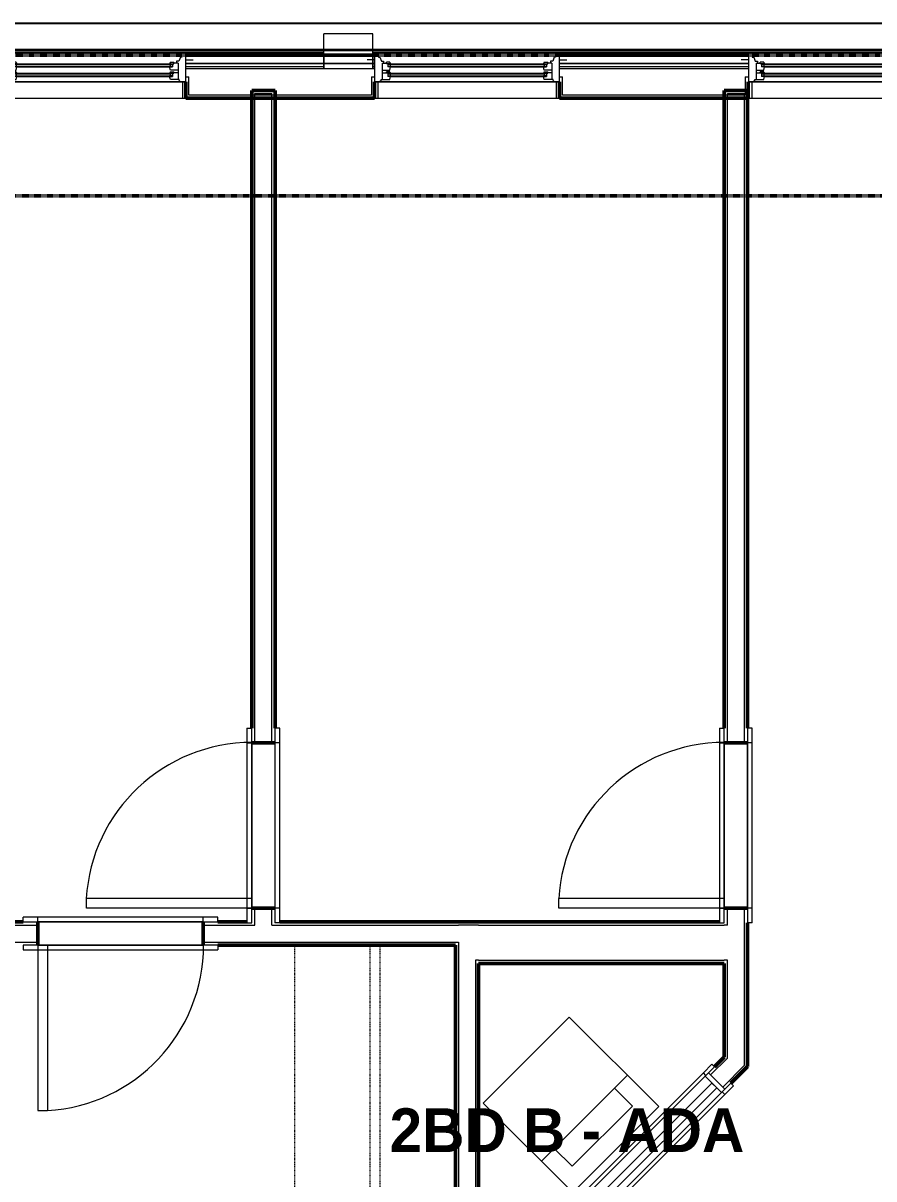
# Model space of a CAD drawing. Header units: inches. Extents: x -4218 to -1830, y 9767 to 12426.
# Drawn here: x -2441.1 to -2266.3, y 11887.8 to 12125.2 of the extents above; entities that cross this region are included whole.
import ezdxf

# ---------------------------------------------------------------- set-up
doc = ezdxf.new("R2010")
doc.units = ezdxf.units.IN
doc.header["$MEASUREMENT"] = 0
doc.linetypes.add('Dash', pattern=[0.25, 0.125, -0.125])
doc.linetypes.add('Dash 1_16_', pattern=[0.125, 0.0625, -0.0625])
for name, color, linetype, lineweight in [('0-1', 7, 'Continuous', 5), ('0-2', 10, 'Continuous', 9), ('A-AREA-IDEN', 2, 'Continuous', 9), ('A-DOOR-1', 10, 'Continuous', 9), ('A-DOOR-2', 50, 'Continuous', 20), ('A-DOOR-FRAM-1', 10, 'Continuous', 9), ('A-GENM', 5, 'Continuous', 9), ('A-GLAZ-1', 151, 'Continuous', 9), ('A-GLAZ-2', 151, 'Continuous', 20), ('A-WALL', 113, 'Continuous', 13), ('A-WALL-1', 7, 'Continuous', 50), ('A-WALL-2', 250, 'Continuous', 13), ('A-WALL-3', 10, 'Continuous', 9), ('A-WALL-4', 252, 'Continuous', 9), ('A-WALL-5', 253, 'Continuous', 9), ('A-WALL-7', 113, 'Continuous', 9), ('A-WALL-8', 113, 'Continuous', 50), ('C-PROP-LINE-1', 91, 'Dash 1_16_', 50), ('I-WALL-1', 7, 'Continuous', 50), ('P-SANR-FIXT-1', 10, 'Continuous', 9), ('Q-CASE-HDLN-1', 10, 'Dash', 9), ('Q-CASE-HDLN-2', 252, 'Dash', 9)]:
    doc.layers.add(name, color=color, linetype=linetype, lineweight=lineweight)
doc.styles.add('Century Gothic_B', font='GOTHICB.TTF', dxfattribs={"height": 9})

# ---------------------------------------------------------------- blocks, each defined once
blk = doc.blocks.new('OD_CW_Closet - OD_CW_Closet-3116680-BACKGROUND - RCP - 3RD FLOOR')
at = {"layer": 'Q-CASE-HDLN-1'}
for p, q in [((0.74, -24), (0.74, 9)), ((0.74, 9), (78.86, 9)), ((0.74, -6.5), (78.86, -6.5)), ((0.74, -8.5), (78.86, -8.5))]:
    blk.add_line(p, q, dxfattribs=at)
at = {"layer": 'Q-CASE-HDLN-2'}
for p, q in [((78.86, 9), (78.86, -24)), ((78.86, -24), (0.74, -24))]:
    blk.add_line(p, q, dxfattribs=at)
blk = doc.blocks.new('Stacked Washer and Dryer - 26_x25_ - Private-1372850-BACKGROUND - RCP - 3RD FLOOR')
at = {"layer": 'P-SANR-FIXT-1'}
for p, q in [((26, 12.5), (0, 12.5)), ((0, -12.5), (0, 12.5)), ((16.90625, -12.5), (16.90625, 12.5)), ((26, 12.5), (26, -12.5)), ((22.09375, 8.75), (16.90625, 8.75)), ((22.09375, -8.75), (22.09375, 8.75)), ((16.90625, -8.75), (22.09375, -8.75)), ((0, -12.5), (26, -12.5))]:
    blk.add_line(p, q, dxfattribs=at)
blk = doc.blocks.new('SLIDING - FLUSH - 5-0 x 6-8-3203586-BACKGROUND - RCP - 3RD FLOOR')
at = {"layer": 'A-DOOR-1'}
for p, q in [((-32.75, 2.5), (-32.75, 3.25)), ((-30.25, 3.25), (-32.75, 3.25)), ((-32.75, 2.5), (-30.25, 2.5)), ((30.25, 3.25), (-30.25, 3.25)), ((-30.25, 3.25), (-30.25, 2.5)), ((30.25, 2.5), (30.25, 3.25)), ((30.25, 3.25), (32.75, 3.25)), ((32.75, 2.5), (30.25, 2.5)), ((32.75, 3.25), (32.75, 2.5)), ((30, 0.5), (-1, 0.5)), ((-1, 0.5), (-1, -0.88)), ((30, 0.5), (30, -0.88)), ((-32.75, -3), (-32.75, -2.25)), ((-30.25, -2.25), (-32.75, -2.25)), ((-30.25, -2.25), (-30.25, -3)), ((1, -0.88), (-30, -0.88)), ((-30, -0.88), (-30, -2.25)), ((-30, -2.25), (1, -2.25)), ((-1, -0.88), (30, -0.88)), ((1, -0.88), (1, -2.25)), ((30.25, -2.25), (32.75, -2.25)), ((30.25, -3), (30.25, -2.25)), ((32.75, -2.25), (32.75, -3)), ((-32.75, -3), (-30.25, -3)), ((-30.25, -3), (30.25, -3)), ((32.75, -3), (30.25, -3))]:
    blk.add_line(p, q, dxfattribs=at)
at = {"layer": 'A-DOOR-FRAM-1'}
for p, q in [((-31, -2.25), (-31, 2.5)), ((-30, 2.5), (-31, 2.5)), ((30, 2.5), (-30, 2.5)), ((-30, 2.5), (-30, -2.25)), ((30, -2.25), (30, 2.5)), ((30, 2.5), (31, 2.5)), ((31, 2.5), (31, -2.25)), ((-31, -2.25), (-30, -2.25)), ((1, -2.25), (30, -2.25)), ((31, -2.25), (30, -2.25))]:
    blk.add_line(p, q, dxfattribs=at)
blk = doc.blocks.new('SWING - SINGLE - FLUSH - 2-10 x 6-8 - PRIVACY-3199405-BACKGROUND - RCP - 3RD FLOOR')
at = {"layer": 'A-DOOR-1'}
blk.add_arc((17, -2.38), 34.07, 180, 266.6343, dxfattribs=at)
at = {"layer": 'A-DOOR-2'}
for p, q in [((15, -2.38), (15, -36.38)), ((17, -2.38), (15, -2.38)), ((17, -2.38), (17, -36.38)), ((17, -36.38), (15, -36.38))]:
    blk.add_line(p, q, dxfattribs=at)
at = {"layer": 'A-DOOR-FRAM-1'}
for p, q in [((-17, 3.37), (-20, 3.37)), ((-20, 3.37), (-20, 2.37)), ((-20, 2.37), (-17, 2.37)), ((-17, 3.37), (-17, 2.37)), ((17, 3.37), (-17, 3.37)), ((-17, 2.37), (17, 2.37)), ((20, 3.37), (17, 3.37)), ((17, 3.37), (17, 2.37)), ((17, 2.37), (20, 2.37)), ((20, 3.37), (20, 2.37)), ((-17, -2.38), (-20, -2.38)), ((-20, -3.38), (-20, -2.38)), ((-20, -3.38), (-17, -3.38)), ((-17, -3.38), (-17, -2.38)), ((17, -2.38), (-17, -2.38)), ((-17, -3.38), (17, -3.38)), ((20, -2.38), (17, -2.38)), ((17, -3.38), (17, -2.38)), ((17, -3.38), (20, -3.38)), ((20, -3.38), (20, -2.38))]:
    blk.add_line(p, q, dxfattribs=at)
blk = doc.blocks.new('SWING - SINGLE - FLUSH - 2-10 x 6-8 - PASSAGE-3199424-BACKGROUND - RCP - 3RD FLOOR')
at = {"layer": 'A-DOOR-1'}
blk.add_arc((17, 2.37), 34.07, 93.3657, 180, dxfattribs=at)
at = {"layer": 'A-DOOR-2'}
for p, q in [((15, 2.37), (15, 36.38)), ((17, 36.38), (15, 36.38)), ((17, 2.37), (17, 36.38)), ((17, 2.37), (15, 2.37))]:
    blk.add_line(p, q, dxfattribs=at)
at = {"layer": 'A-DOOR-FRAM-1'}
for p, q in [((-17, 3.37), (-20, 3.37)), ((-20, 2.37), (-20, 3.37)), ((-20, 2.37), (-17, 2.37)), ((17, 3.37), (-17, 3.37)), ((-17, 2.37), (-17, 3.37)), ((-17, 2.37), (17, 2.37)), ((20, 3.37), (17, 3.37)), ((17, 2.37), (17, 3.37)), ((17, 2.37), (20, 2.37)), ((20, 2.37), (20, 3.37)), ((-17, -2.38), (-20, -2.38)), ((-20, -2.38), (-20, -3.38)), ((-20, -3.38), (-17, -3.38)), ((17, -2.38), (-17, -2.38)), ((-17, -2.38), (-17, -3.38)), ((-17, -3.38), (17, -3.38)), ((20, -2.38), (17, -2.38)), ((17, -2.38), (17, -3.38)), ((17, -3.38), (20, -3.38)), ((20, -2.38), (20, -3.38))]:
    blk.add_line(p, q, dxfattribs=at)
blk = doc.blocks.new('CTR - 1st Phase - Unit Layouts_rvt-1-BACKGROUND - RCP - 3RD FLOOR')
at = {"layer": 'A-WALL-1'}
for p, q in [((-2394.12, 11980.33), (-2394.12, 12111.34)), ((-2394.12, 12111.34), (-2393.5, 12111.34)), ((-2393.5, 12111.34), (-2390, 12111.34)), ((-2390, 12111.34), (-2389.37, 12111.34)), ((-2389.37, 12111.34), (-2389.37, 11980.33)), ((-2297.07, 11980.33), (-2297.07, 12111.34)), ((-2297.07, 12111.34), (-2296.45, 12111.34)), ((-2296.45, 12111.34), (-2292.95, 12111.34)), ((-2292.95, 12111.34), (-2292.32, 12111.34)), ((-2292.32, 12111.34), (-2292.32, 11980.33)), ((-2389.37, 11977.33), (-2394.12, 11977.33)), ((-2292.32, 11977.33), (-2297.07, 11977.33)), ((-2394.12, 11943.33), (-2389.37, 11943.33)), ((-2297.07, 11943.33), (-2292.32, 11943.33)), ((-2508.87, 11940.52), (-2441.12, 11940.52)), ((-2438.12, 11940.52), (-2438.12, 11935.77)), ((-2404.12, 11935.77), (-2404.12, 11940.52)), ((-2401.12, 11940.52), (-2395.12, 11940.52)), ((-2388.37, 11940.52), (-2352.3, 11940.52)), ((-2352.3, 11940.52), (-2351.67, 11940.52)), ((-2351.67, 11940.52), (-2347.55, 11940.52)), ((-2292.32, 11940.33), (-2292.32, 11917.53)), ((-2352.3, 11935.77), (-2401.12, 11935.77)), ((-2352.3, 11857.56), (-2352.3, 11935.77)), ((-2347.55, 11932.02), (-2347.55, 11862.31)), ((-2297.07, 11912.78), (-2297.07, 11932.02)), ((-2292.32, 11917.53), (-2292.32, 11911.7)), ((-2299.08, 11910.78), (-2297.07, 11912.78)), ((-2292.32, 11910.82), (-2295.72, 11907.42)), ((-2292.32, 11911.7), (-2292.32, 11910.82))]:
    blk.add_line(p, q, dxfattribs=at)
at = {"layer": 'A-WALL-2'}
for p, q in [((-2393.5, 12110.71), (-2390, 12110.71)), ((-2393.5, 11977.33), (-2393.5, 12110.71)), ((-2390, 11977.33), (-2390, 12110.71)), ((-2296.45, 12110.71), (-2292.95, 12110.71)), ((-2296.45, 11977.33), (-2296.45, 12110.71)), ((-2292.95, 11977.33), (-2292.95, 12110.71)), ((-2393.5, 11940.52), (-2393.5, 11943.33)), ((-2390, 11940.52), (-2390, 11943.33)), ((-2296.45, 11939.9), (-2296.45, 11943.33)), ((-2292.95, 11916.91), (-2292.95, 11943.33)), ((-2508.87, 11939.9), (-2438.12, 11939.9)), ((-2404.12, 11939.9), (-2393.5, 11939.9)), ((-2393.5, 11939.9), (-2393.5, 11940.52)), ((-2390, 11939.9), (-2390, 11940.52)), ((-2390, 11939.9), (-2352.3, 11939.9)), ((-2352.3, 11939.9), (-2351.67, 11939.9)), ((-2348.17, 11939.9), (-2351.67, 11939.9)), ((-2347.55, 11939.9), (-2348.17, 11939.9)), ((-2347.55, 11939.9), (-2297.07, 11939.9)), ((-2296.45, 11939.9), (-2297.07, 11939.9)), ((-2447.45, 11936.4), (-2438.12, 11936.4)), ((-2404.12, 11936.4), (-2352.3, 11936.4)), ((-2352.3, 11936.4), (-2351.67, 11936.4)), ((-2351.67, 11936.4), (-2351.67, 11858.18)), ((-2348.17, 11932.65), (-2348.17, 11861.68)), ((-2347.55, 11932.65), (-2348.17, 11932.65)), ((-2347.55, 11932.65), (-2297.07, 11932.65)), ((-2296.45, 11932.65), (-2297.07, 11932.65)), ((-2296.45, 11913.41), (-2296.45, 11932.65)), ((-2292.95, 11916.03), (-2292.95, 11916.91)), ((-2292.95, 11911.08), (-2292.95, 11916.03)), ((-2296.45, 11912.53), (-2296.45, 11913.41)), ((-2299.88, 11909.1), (-2296.45, 11912.53)), ((-2297.4, 11906.62), (-2292.95, 11911.08))]:
    blk.add_line(p, q, dxfattribs=at)
at = {"layer": 'A-WALL-3'}
for p, q in [((-2394.12, 11977.33), (-2394.12, 11943.33)), ((-2389.37, 11943.33), (-2389.37, 11977.33)), ((-2297.07, 11977.33), (-2297.07, 11943.33)), ((-2292.32, 11943.33), (-2292.32, 11977.33)), ((-2404.12, 11940.52), (-2438.12, 11940.52)), ((-2438.12, 11935.77), (-2404.12, 11935.77))]:
    blk.add_line(p, q, dxfattribs=at)
at = {"layer": 'A-WALL-4'}
for p, q in [((-2394.12, 11977.33), (-2389.37, 11977.33)), ((-2297.07, 11977.33), (-2292.32, 11977.33)), ((-2389.37, 11943.33), (-2394.12, 11943.33)), ((-2292.32, 11943.33), (-2297.07, 11943.33)), ((-2438.12, 11935.77), (-2438.12, 11940.52)), ((-2404.12, 11940.52), (-2404.12, 11935.77))]:
    blk.add_line(p, q, dxfattribs=at)
at = {"layer": 'A-WALL-5'}
blk.add_line((-2296.96, 11906.18), (-2300.32, 11909.54), dxfattribs=at)
at = {"layer": 'I-WALL-1'}
for p, q in [((-2347.55, 11940.52), (-2298.07, 11940.52)), ((-2297.07, 11932.02), (-2347.55, 11932.02))]:
    blk.add_line(p, q, dxfattribs=at)
at = {"layer": '0-2'}
for name, p, rotation in [('SWING - SINGLE - FLUSH - 2-10 x 6-8 - PRIVACY-3199405-BACKGROUND - RCP - 3RD FLOOR', (-2391.75, 11960.33), 269.9999999999463), ('SWING - SINGLE - FLUSH - 2-10 x 6-8 - PRIVACY-3199405-BACKGROUND - RCP - 3RD FLOOR', (-2294.7, 11960.33), 270.0000000000201), ('SWING - SINGLE - FLUSH - 2-10 x 6-8 - PASSAGE-3199424-BACKGROUND - RCP - 3RD FLOOR', (-2421.12, 11938.15), 180), ('OD_CW_Closet - OD_CW_Closet-3116680-BACKGROUND - RCP - 3RD FLOOR', (-2376.3, 11856.91), 89.99999999999912), ('Stacked Washer and Dryer - 26_x25_ - Private-1372850-BACKGROUND - RCP - 3RD FLOOR', (-2337.77, 11912.16), 315.000000000118), ('SLIDING - FLUSH - 5-0 x 6-8-3203586-BACKGROUND - RCP - 3RD FLOOR', (-2320.47, 11885.85), 45.00000000009029)]:
    blk.add_blockref(name, p, dxfattribs=dict(at, rotation=rotation))
blk = doc.blocks.new('Basic Wall _ EXT - FIBER CEMENT - LARGE - ___-2162455-BACKGROUND - RCP - 3RD FLOOR')
at = {"layer": 'A-WALL-7'}
for p, q in [((-2177.12, 12119.5), (-3861.63, 12119.5)), ((-2177.12, 12119.5), (-3861.63, 12119.5)), ((-2177.12, 12119.48), (-3861.62, 12119.48)), ((-2177.12, 12119.46), (-3861.6, 12119.46)), ((-2177.12, 12119.46), (-3861.6, 12119.46)), ((-2177.12, 12119.46), (-3861.59, 12119.46)), ((-3738.82, 12119.8), (-2067.55, 12119.8)), ((-2368.94, 12116.87), (-2407.71, 12116.87)), ((-2368.94, 12116.87), (-2407.71, 12116.87)), ((-2407.71, 12116.84), (-2368.94, 12116.84)), ((-2368.94, 12116.84), (-2407.71, 12116.84)), ((-2292.14, 12116.87), (-2330.91, 12116.87)), ((-2292.14, 12116.87), (-2330.91, 12116.87)), ((-2330.91, 12116.84), (-2292.14, 12116.84)), ((-2292.14, 12116.84), (-2330.91, 12116.84))]:
    blk.add_line(p, q, dxfattribs=at)
blk = doc.blocks.new('Basic Wall _ EXT - FIBER CEMENT - SMALL - ___-2145929-BACKGROUND - RCP - 3RD FLOOR')
at = {"layer": 'A-WALL-7'}
for p, q in [((-2061.36, 12125.15), (-2682.01, 12125.15)), ((-2061.36, 12125.15), (-2682.01, 12125.15)), ((-2682.01, 12125.07), (-2061.44, 12125.07)), ((-2061.44, 12125.07), (-2682.01, 12125.07)), ((-2379.31, 12119.12), (-2638.11, 12119.12)), ((-2379.31, 12119.05), (-2638.11, 12119.05)), ((-2379.31, 12118.59), (-2407.71, 12118.59)), ((-2379.31, 12118.59), (-2407.71, 12118.59)), ((-2379.31, 12118.59), (-2407.71, 12118.59)), ((-2177.12, 12119.12), (-2369.31, 12119.12)), ((-2177.12, 12119.05), (-2369.31, 12119.05)), ((-2368.94, 12118.59), (-2369.31, 12118.59)), ((-2368.94, 12118.59), (-2369.31, 12118.59)), ((-2368.94, 12118.59), (-2369.31, 12118.59)), ((-2292.14, 12118.59), (-2330.91, 12118.59)), ((-2292.14, 12118.59), (-2330.91, 12118.59)), ((-2292.14, 12118.59), (-2330.91, 12118.59)), ((-2379.31, 12116.17), (-2407.71, 12116.17)), ((-2379.31, 12116.17), (-2407.71, 12116.17)), ((-2368.94, 12116.17), (-2369.31, 12116.17)), ((-2368.94, 12116.17), (-2369.31, 12116.17)), ((-2292.14, 12116.17), (-2330.91, 12116.17)), ((-2292.14, 12116.17), (-2330.91, 12116.17))]:
    blk.add_line(p, q, dxfattribs=at)
blk = doc.blocks.new('Window-Double_Hung-Andersen-400_Series-Tilt_Wash - DOUBLE HUNG - COTTAGE - 3RD FLOOR-2888224-BACKGROUND - RCP - 3RD FLOOR')
at = {"layer": 'A-GLAZ-1'}
for p, q in [((-16.29, 2.5), (-15.7, 2.5)), ((-15.82, 2.5), (-15.82, 2.12)), ((-15.7, 2.62), (15.7, 2.62)), ((-15.7, 2.5), (15.7, 2.5)), ((16.29, 2.5), (15.7, 2.5)), ((15.82, 2.5), (15.82, 2.12)), ((-16.29, 2.12), (-15.7, 2.12)), ((-16.29, 0.56), (-15.7, 0.56)), ((-16.29, 0.19), (-15.7, 0.19)), ((-15.82, 0.56), (-15.82, 0.19)), ((-15.7, 2.12), (15.7, 2.12)), ((-15.7, 2), (15.7, 2)), ((-15.7, 0.69), (15.7, 0.69)), ((-15.7, 0.56), (15.7, 0.56)), ((-15.7, 0.19), (15.7, 0.19)), ((-15.7, 0.06), (15.7, 0.06)), ((16.29, 2.12), (15.7, 2.12)), ((16.29, 0.56), (15.7, 0.56)), ((16.29, 0.19), (15.7, 0.19)), ((15.82, 0.56), (15.82, 0.19)), ((18.95, -1.06), (-18.95, -1.06)), ((-18.95, -1.06), (-18.95, -4.44)), ((-18.32, -1.06), (-18.32, -4.44)), ((18.32, -1.06), (18.32, -4.44)), ((18.95, -4.44), (18.95, -1.06)), ((-19.01, -2.44), (-19.01, -3.94)), ((-19.01, -2.44), (-18.95, -2.44)), ((-19.01, -3.94), (-18.95, -3.94)), ((-18.95, -4.44), (18.95, -4.44)), ((18.95, -2.44), (19.01, -2.44)), ((18.95, -3.94), (19.01, -3.94)), ((19.01, -3.94), (19.01, -2.44))]:
    blk.add_line(p, q, dxfattribs=at)
at = {"layer": 'A-GLAZ-2'}
for p, q in [((19.01, 4.81), (-19.01, 4.81)), ((-19.01, 4.81), (-19.01, -1.06)), ((-18.2, 4.81), (-18.2, 4)), ((18.2, 4.81), (18.2, 4)), ((19.01, -1.06), (19.01, 4.81)), ((-19.01, 3.44), (-20.51, 3.44)), ((-18.2, 4), (-17.92, 4)), ((-17.92, 4), (-17.61, 3.19)), ((-17.61, 3.19), (-17.14, 3.19)), ((-17.42, 2.75), (-16.57, 2.75)), ((-17.42, 2.75), (-17.42, -0.56)), ((-17.14, 3.19), (-17.14, 2.75)), ((-15.86, 2.97), (-16.57, 2.97)), ((-16.57, 2.62), (-16.57, 2.97)), ((-15.7, 2.62), (-16.57, 2.62)), ((-16.29, 2.62), (-16.29, 2)), ((-15.86, 2.97), (-15.7, 2.62)), ((15.86, 2.97), (15.7, 2.62)), ((15.7, 2.62), (16.57, 2.62)), ((15.86, 2.97), (16.57, 2.97)), ((16.29, 2.62), (16.29, 2)), ((16.57, 2.62), (16.57, 2.97)), ((17.42, 2.75), (16.57, 2.75)), ((17.14, 3.19), (17.14, 2.75)), ((17.61, 3.19), (17.14, 3.19)), ((17.42, 2.75), (17.42, -0.56)), ((17.92, 4), (17.61, 3.19)), ((18.2, 4), (17.92, 4)), ((19.01, 3.44), (20.51, 3.44)), ((-17.42, 1.37), (-15.86, 1.37)), ((-17.42, 0.81), (-16.57, 0.81)), ((-15.86, 1.03), (-16.57, 1.03)), ((-16.57, 0.69), (-16.57, 1.03)), ((-15.7, 0.69), (-16.57, 0.69)), ((-15.7, 2), (-16.29, 2)), ((-16.29, 0.69), (-16.29, 0.06)), ((-15.7, 0.06), (-16.29, 0.06)), ((-15.86, 1.37), (-15.7, 2)), ((-15.86, 1.03), (-15.7, 0.69)), ((-15.86, -0.56), (-15.7, 0.06)), ((15.7, 2), (16.29, 2)), ((15.86, 1.37), (15.7, 2)), ((15.86, 1.03), (15.7, 0.69)), ((15.7, 0.69), (16.57, 0.69)), ((15.7, 0.06), (16.29, 0.06)), ((15.86, -0.56), (15.7, 0.06)), ((17.42, 1.37), (15.86, 1.37)), ((15.86, 1.03), (16.57, 1.03)), ((16.29, 0.69), (16.29, 0.06)), ((16.57, 0.69), (16.57, 1.03)), ((17.42, 0.81), (16.57, 0.81)), ((-19.01, -1.06), (19.01, -1.06)), ((-17.67, -0.78), (-18, -1.06)), ((-17.67, -0.78), (-17.67, -0.56)), ((-17.67, -0.56), (-15.86, -0.56)), ((17.67, -0.56), (15.86, -0.56)), ((17.67, -0.78), (17.67, -0.56)), ((17.67, -0.78), (18, -1.06))]:
    blk.add_line(p, q, dxfattribs=at)
blk = doc.blocks.new('Window-Double_Hung-Andersen-400_Series-Tilt_Wash - DOUBLE HUNG - COTTAGE - 3RD FLOOR-V104-BACKGROUND - RCP - 3RD FLOOR')
at = {"layer": 'A-GLAZ-1'}
for p, q in [((-16.29, 2.5), (-15.7, 2.5)), ((-15.82, 2.5), (-15.82, 2.12)), ((-15.7, 2.62), (15.7, 2.62)), ((-15.7, 2.5), (15.7, 2.5)), ((16.29, 2.5), (15.7, 2.5)), ((15.82, 2.5), (15.82, 2.12)), ((-16.29, 2.12), (-15.7, 2.12)), ((-16.29, 0.56), (-15.7, 0.56)), ((-16.29, 0.19), (-15.7, 0.19)), ((-15.82, 0.56), (-15.82, 0.19)), ((-15.7, 2.12), (15.7, 2.12)), ((-15.7, 2), (15.7, 2)), ((-15.7, 0.69), (15.7, 0.69)), ((-15.7, 0.56), (15.7, 0.56)), ((-15.7, 0.19), (15.7, 0.19)), ((-15.7, 0.06), (15.7, 0.06)), ((16.29, 2.12), (15.7, 2.12)), ((16.29, 0.56), (15.7, 0.56)), ((16.29, 0.19), (15.7, 0.19)), ((15.82, 0.56), (15.82, 0.19)), ((18.95, -1.06), (-18.95, -1.06)), ((-18.95, -1.06), (-18.95, -4.44)), ((-18.32, -1.06), (-18.32, -4.44)), ((18.32, -1.06), (18.32, -4.44)), ((18.95, -4.44), (18.95, -1.06)), ((-19.01, -2.44), (-19.01, -3.94)), ((-19.01, -2.44), (-18.95, -2.44)), ((-19.01, -3.94), (-18.95, -3.94)), ((-18.95, -4.44), (18.95, -4.44)), ((18.95, -2.44), (19.01, -2.44)), ((18.95, -3.94), (19.01, -3.94)), ((19.01, -3.94), (19.01, -2.44))]:
    blk.add_line(p, q, dxfattribs=at)
at = {"layer": 'A-GLAZ-2'}
for p, q in [((19.01, 4.81), (-19.01, 4.81)), ((-19.01, 4.81), (-19.01, -1.06)), ((-18.2, 4.81), (-18.2, 4)), ((18.2, 4.81), (18.2, 4)), ((19.01, -1.06), (19.01, 4.81)), ((-19.01, 3.44), (-20.51, 3.44)), ((-18.2, 4), (-17.92, 4)), ((-17.92, 4), (-17.61, 3.19)), ((-17.61, 3.19), (-17.14, 3.19)), ((-17.42, 2.75), (-16.57, 2.75)), ((-17.42, 2.75), (-17.42, -0.56)), ((-17.14, 3.19), (-17.14, 2.75)), ((-15.86, 2.97), (-16.57, 2.97)), ((-16.57, 2.62), (-16.57, 2.97)), ((-15.7, 2.62), (-16.57, 2.62)), ((-16.29, 2.62), (-16.29, 2)), ((-15.86, 2.97), (-15.7, 2.62)), ((15.86, 2.97), (15.7, 2.62)), ((15.7, 2.62), (16.57, 2.62)), ((15.86, 2.97), (16.57, 2.97)), ((16.29, 2.62), (16.29, 2)), ((16.57, 2.62), (16.57, 2.97)), ((17.42, 2.75), (16.57, 2.75)), ((17.14, 3.19), (17.14, 2.75)), ((17.61, 3.19), (17.14, 3.19)), ((17.42, 2.75), (17.42, -0.56)), ((17.92, 4), (17.61, 3.19)), ((18.2, 4), (17.92, 4)), ((19.01, 3.44), (20.51, 3.44)), ((-17.42, 1.37), (-15.86, 1.37)), ((-17.42, 0.81), (-16.57, 0.81)), ((-15.86, 1.03), (-16.57, 1.03)), ((-16.57, 0.69), (-16.57, 1.03)), ((-15.7, 0.69), (-16.57, 0.69)), ((-15.7, 2), (-16.29, 2)), ((-16.29, 0.69), (-16.29, 0.06)), ((-15.7, 0.06), (-16.29, 0.06)), ((-15.86, 1.37), (-15.7, 2)), ((-15.86, 1.03), (-15.7, 0.69)), ((-15.86, -0.56), (-15.7, 0.06)), ((15.7, 2), (16.29, 2)), ((15.86, 1.37), (15.7, 2)), ((15.86, 1.03), (15.7, 0.69)), ((15.7, 0.69), (16.57, 0.69)), ((15.7, 0.06), (16.29, 0.06)), ((15.86, -0.56), (15.7, 0.06)), ((17.42, 1.37), (15.86, 1.37)), ((15.86, 1.03), (16.57, 1.03)), ((16.29, 0.69), (16.29, 0.06)), ((16.57, 0.69), (16.57, 1.03)), ((17.42, 0.81), (16.57, 0.81)), ((-19.01, -1.06), (19.01, -1.06)), ((-17.67, -0.78), (-18, -1.06)), ((-17.67, -0.78), (-17.67, -0.56)), ((-17.67, -0.56), (-15.86, -0.56)), ((17.67, -0.56), (15.86, -0.56)), ((17.67, -0.78), (17.67, -0.56)), ((17.67, -0.78), (18, -1.06))]:
    blk.add_line(p, q, dxfattribs=at)
blk = doc.blocks.new('Family1 - SCUPPER-V111-BACKGROUND - RCP - 3RD FLOOR')
at = {"layer": 'A-GENM'}
for p, q in [((-5, -1.69), (-5, -2.68)), ((5, -1.69), (5, -2.69)), ((-5, -2.7), (-5, -4.34)), ((-5, -4.34), (-5, -4.44)), ((-5, -4.44), (-5, -5.31)), ((5, -2.69), (5, -4.34)), ((5, -4.37), (5, -4.44)), ((5, -4.44), (5, -5.31)), ((-5, -5.31), (-5, -5.46)), ((-5, -5.64), (-5, -8.81)), ((5, -5.31), (5, -5.46)), ((5, -5.64), (5, -8.81)), ((-5, -8.81), (5, -8.81))]:
    blk.add_line(p, q, dxfattribs=at)
blk = doc.blocks.new('Family - ___-2835860-BACKGROUND - RCP - 3RD FLOOR')
at = {"layer": 'C-PROP-LINE-1'}
blk.add_line((-2067.55, 12118.59), (-2523.72, 12118.59), dxfattribs=at)
blk = doc.blocks.new('Family - ___-2835903-BACKGROUND - RCP - 3RD FLOOR')
at = {"layer": 'C-PROP-LINE-1'}
blk.add_line((-2096.45, 12089.69), (-3831.82, 12089.69), dxfattribs=at)
blk = doc.blocks.new('Family - ___-2835932-BACKGROUND - RCP - 3RD FLOOR')
at = {"layer": 'C-PROP-LINE-1'}
blk.add_line((-2067.55, 12118.59), (-3860.72, 12118.59), dxfattribs=at)

msp = doc.modelspace()

# ---------------------------------------------------------------- linework, layer by layer
at = {"layer": 'A-WALL'}
for p, q in [((-2407.71, 12118.34), (-2368.94, 12118.34)), ((-2407.71, 12116.84), (-2368.94, 12116.84)), ((-2330.91, 12118.34), (-2292.14, 12118.34)), ((-2330.91, 12116.84), (-2292.14, 12116.84)), ((-2407.71, 12115.84), (-2368.94, 12115.84)), ((-2330.91, 12115.84), (-2292.14, 12115.84)), ((-2407.71, 12114.15), (-2407.09, 12114.15)), ((-2407.09, 12110.34), (-2407.09, 12114.15)), ((-2369.56, 12114.15), (-2368.94, 12114.15)), ((-2369.56, 12114.15), (-2369.56, 12110.34)), ((-2330.91, 12114.15), (-2330.29, 12114.15)), ((-2330.29, 12110.34), (-2330.29, 12114.15)), ((-2292.76, 12114.15), (-2292.14, 12114.15)), ((-2292.76, 12114.15), (-2292.76, 12110.34)), ((-2369.56, 12110.34), (-2407.09, 12110.34)), ((-2292.76, 12110.34), (-2330.29, 12110.34))]:
    msp.add_line(p, q, dxfattribs=at)
at = {"layer": 'A-WALL-7'}
for p, q in [((-2379.31, 12118.59), (-2379.31, 12118.52)), ((-2379.31, 12118.49), (-2379.31, 12115.84)), ((-2369.31, 12118.59), (-2369.31, 12118.5)), ((-2369.31, 12118.49), (-2369.31, 12116.85)), ((-2369.31, 12116.83), (-2369.31, 12115.84)), ((-2407.77, 12109.71), (-2407.71, 12109.71)), ((-2368.94, 12109.71), (-2368.87, 12109.71)), ((-2330.97, 12109.71), (-2330.91, 12109.71)), ((-2292.14, 12109.71), (-2292.07, 12109.71))]:
    msp.add_line(p, q, dxfattribs=at)
at = {"layer": 'A-WALL-8'}
for p, q in [((-2407.71, 12118.59), (-2368.94, 12118.59)), ((-2330.91, 12118.59), (-2292.14, 12118.59)), ((-2407.71, 12109.71), (-2407.71, 12113.09)), ((-2368.94, 12113.09), (-2368.94, 12109.71)), ((-2330.91, 12109.71), (-2330.91, 12113.09)), ((-2292.14, 12113.09), (-2292.14, 12109.71)), ((-2368.94, 12109.71), (-2407.71, 12109.71)), ((-2292.14, 12109.71), (-2330.91, 12109.71))]:
    msp.add_line(p, q, dxfattribs=at)

# ---------------------------------------------------------------- block references
at = {"layer": '0-1'}
msp.add_blockref('CTR - 1st Phase - Unit Layouts_rvt-1-BACKGROUND - RCP - 3RD FLOOR', (0, 0), dxfattribs=at)
at = {"layer": 'A-GENM', "rotation": 180}
msp.add_blockref('Family1 - SCUPPER-V111-BACKGROUND - RCP - 3RD FLOOR', (-2374.31, 12114.15), dxfattribs=at)
at = {"layer": 'A-GLAZ-1'}
for name, p in [('Window-Double_Hung-Andersen-400_Series-Tilt_Wash - DOUBLE HUNG - COTTAGE - 3RD FLOOR-2888224-BACKGROUND - RCP - 3RD FLOOR', (-2426.72, 12114.15)), ('Window-Double_Hung-Andersen-400_Series-Tilt_Wash - DOUBLE HUNG - COTTAGE - 3RD FLOOR-2888224-BACKGROUND - RCP - 3RD FLOOR', (-2349.92, 12114.15)), ('Window-Double_Hung-Andersen-400_Series-Tilt_Wash - DOUBLE HUNG - COTTAGE - 3RD FLOOR-V104-BACKGROUND - RCP - 3RD FLOOR', (-2273.12, 12114.15))]:
    msp.add_blockref(name, p, dxfattribs=at)
at = {"layer": 'A-WALL-7'}
for name in ['Basic Wall _ EXT - FIBER CEMENT - SMALL - ___-2145929-BACKGROUND - RCP - 3RD FLOOR', 'Basic Wall _ EXT - FIBER CEMENT - LARGE - ___-2162455-BACKGROUND - RCP - 3RD FLOOR']:
    msp.add_blockref(name, (0, 0), dxfattribs=at)
at = {"layer": 'C-PROP-LINE-1'}
for name in ['Family - ___-2835860-BACKGROUND - RCP - 3RD FLOOR', 'Family - ___-2835932-BACKGROUND - RCP - 3RD FLOOR', 'Family - ___-2835903-BACKGROUND - RCP - 3RD FLOOR']:
    msp.add_blockref(name, (0, 0), dxfattribs=at)

# ---------------------------------------------------------------- texts
at = {"layer": 'A-AREA-IDEN', "insert": (-2365.84, 11902.25), "char_height": 9, "width": 90.9, "attachment_point": 1, "style": 'Century Gothic_B'}
msp.add_mtext('2BD B - ADA', dxfattribs=at)

doc.saveas('drawing.dxf')
